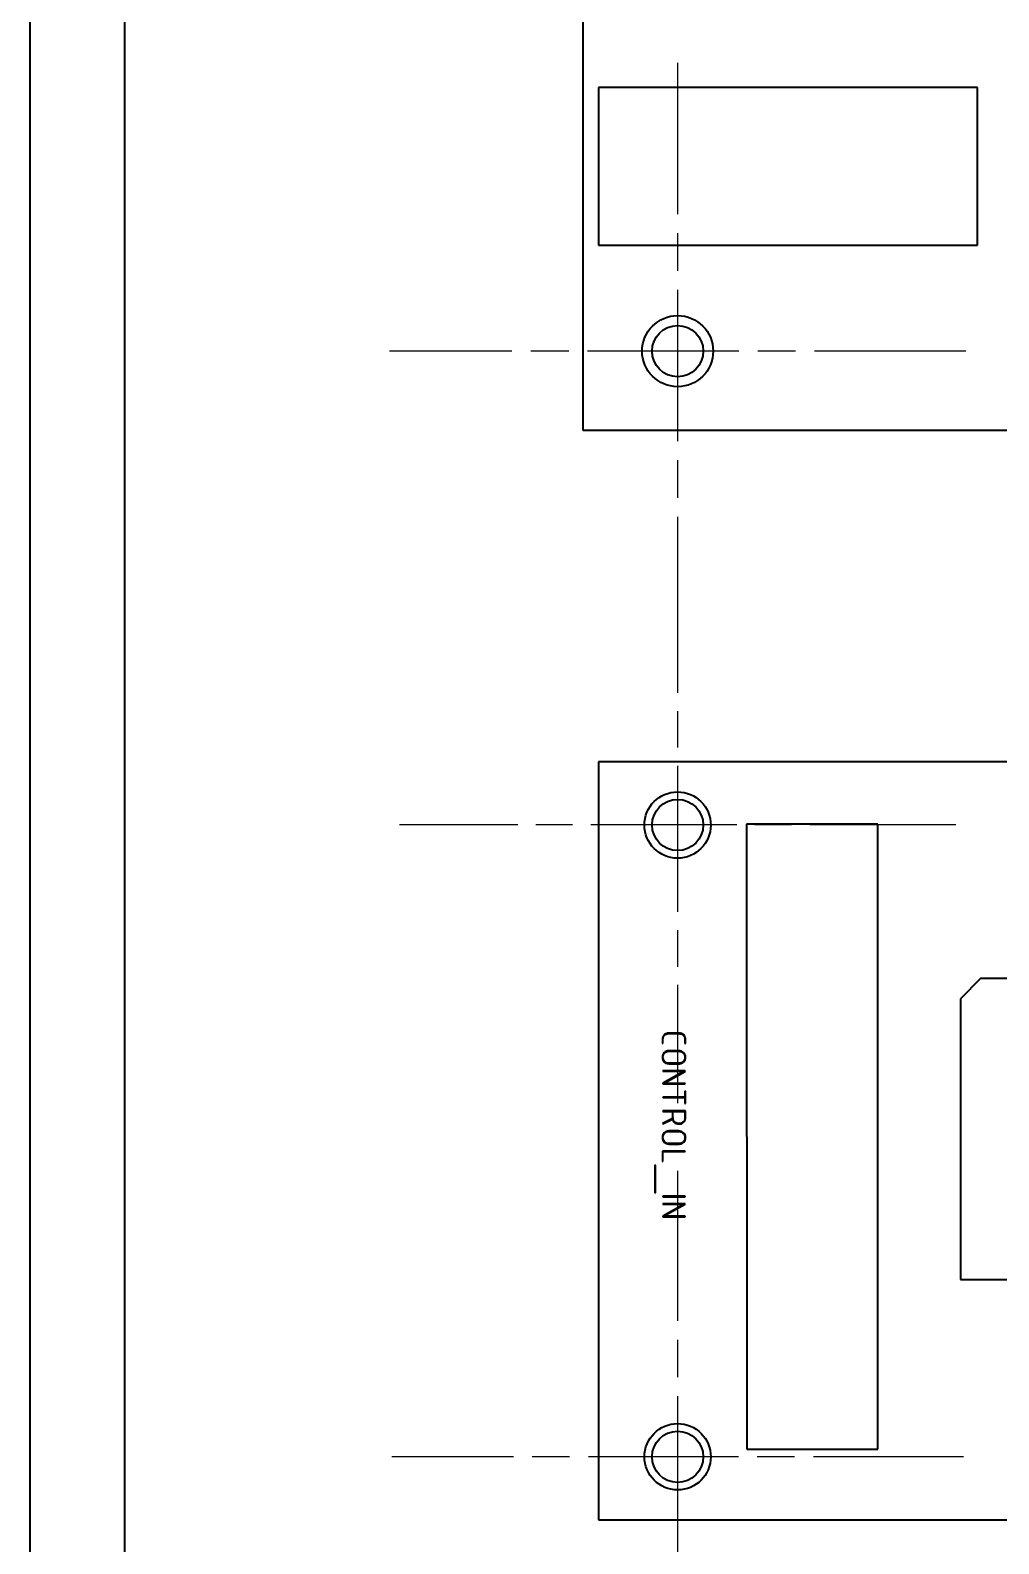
# Model space of a CAD drawing. Header units: millimetres. Extents: x 0 to 4752, y 0 to 3360.
# Drawn here: x 3683.1 to 3744.4, y 1060.3 to 1156.1 of the extents above; entities that cross this region are included whole.
import ezdxf

# ---------------------------------------------------------------- set-up
doc = ezdxf.new("R2010")
doc.units = ezdxf.units.MM
doc.header["$LTSCALE"] = 8
doc.linetypes.add('CHAIN', pattern=[0.3543, 0.2362, -0.0295, 0.0591, -0.0295])
doc.layers.add('가시적인 것(ISO)', color=3, linetype='Continuous', lineweight=40)
doc.layers.add('중심 표식(ISO)', color=1, linetype='Continuous', lineweight=25)

msp = doc.modelspace()

# ---------------------------------------------------------------- linework, layer by layer
at = {"layer": '가시적인 것(ISO)'}
for p, q in [((3683.087, 1005.832), (3683.087, 1345.182)), ((3689.087, 1005.832), (3689.087, 1345.182)), ((3718.087, 1272.832), (3718.087, 1130.832)), ((3719.087, 1152.532), (3719.087, 1142.532)), ((3743.087, 1152.532), (3719.087, 1152.532)), ((3743.087, 1142.532), (3743.087, 1152.532)), ((3719.087, 1142.532), (3743.087, 1142.532)), ((3718.087, 1130.832), (3794.087, 1130.832)), ((3838.078, 1109.82), (3719.087, 1109.82)), ((3719.087, 1109.82), (3719.087, 1061.831)), ((3728.455, 1105.892), (3728.479, 1066.323)), ((3736.774, 1105.892), (3728.455, 1105.892)), ((3736.774, 1071.598), (3736.774, 1105.892)), ((3743.265, 1096.106), (3741.995, 1094.836)), ((3761.045, 1096.106), (3743.265, 1096.106)), ((3741.995, 1094.836), (3741.995, 1077.056)), ((3724.173, 1092.653), (3723.539, 1092.653)), ((3723.539, 1092.621), (3724.173, 1092.621)), ((3723.127, 1092.241), (3723.127, 1092.001)), ((3723.127, 1092.001), (3723.156, 1092.001)), ((3723.156, 1092.001), (3723.156, 1092.241)), ((3723.538, 1091.509), (3724.173, 1091.509)), ((3724.173, 1091.541), (3723.539, 1091.541)), ((3724.554, 1092.241), (3724.554, 1092.001)), ((3724.554, 1092.001), (3724.587, 1092.001)), ((3724.587, 1092.001), (3724.587, 1092.241)), ((3724.173, 1090.746), (3723.538, 1090.746)), ((3723.539, 1090.715), (3724.173, 1090.715)), ((3724.57, 1090.271), (3723.141, 1090.271)), ((3723.141, 1090.271), (3723.141, 1090.238)), ((3723.141, 1090.238), (3724.508, 1090.238)), ((3724.508, 1090.238), (3723.141, 1089.479)), ((3723.141, 1089.479), (3723.141, 1089.445)), ((3723.202, 1089.475), (3724.57, 1090.235)), ((3724.57, 1089.475), (3723.202, 1089.475)), ((3724.57, 1090.235), (3724.57, 1090.271)), ((3724.57, 1089.445), (3724.57, 1089.475)), ((3723.141, 1089.445), (3724.57, 1089.445)), ((3724.554, 1088.602), (3723.141, 1088.602)), ((3723.141, 1088.602), (3723.141, 1088.57)), ((3723.141, 1088.57), (3724.554, 1088.57)), ((3724.587, 1088.983), (3724.554, 1088.983)), ((3724.554, 1088.983), (3724.554, 1088.602)), ((3724.554, 1088.57), (3724.554, 1088.19)), ((3724.587, 1088.19), (3724.587, 1088.983)), ((3723.141, 1087.73), (3723.141, 1087.698)), ((3724.587, 1087.73), (3723.141, 1087.73)), ((3723.141, 1087.698), (3723.761, 1087.698)), ((3723.761, 1087.698), (3723.761, 1087.337)), ((3723.793, 1087.337), (3723.793, 1087.698)), ((3723.793, 1087.698), (3724.554, 1087.698)), ((3724.554, 1088.19), (3724.587, 1088.19)), ((3724.554, 1087.698), (3724.554, 1087.337)), ((3724.587, 1087.337), (3724.587, 1087.73)), ((3723.766, 1087.245), (3723.136, 1086.933)), ((3723.136, 1086.933), (3723.148, 1086.904)), ((3723.148, 1086.904), (3723.773, 1087.212)), ((3723.538, 1086.427), (3724.173, 1086.427)), ((3724.173, 1085.664), (3723.538, 1085.664)), ((3724.173, 1086.46), (3723.539, 1086.46)), ((3723.539, 1085.634), (3724.173, 1085.634)), ((3724.57, 1085.189), (3723.127, 1085.189)), ((3723.127, 1085.189), (3723.127, 1084.537)), ((3723.156, 1084.537), (3723.156, 1085.157)), ((3723.156, 1085.157), (3724.57, 1085.157)), ((3724.57, 1085.157), (3724.57, 1085.189)), ((3722.683, 1084.299), (3722.65, 1084.299)), ((3722.65, 1084.299), (3722.65, 1082.551)), ((3722.683, 1082.551), (3722.683, 1084.299)), ((3723.127, 1084.537), (3723.156, 1084.537)), ((3722.65, 1082.551), (3722.683, 1082.551)), ((3724.57, 1082.33), (3723.141, 1082.33)), ((3723.141, 1082.33), (3723.141, 1082.298)), ((3723.141, 1082.298), (3724.57, 1082.298)), ((3724.57, 1081.855), (3723.141, 1081.855)), ((3723.141, 1081.855), (3723.141, 1081.823)), ((3723.141, 1081.823), (3724.508, 1081.823)), ((3724.508, 1081.823), (3723.141, 1081.063)), ((3723.202, 1081.06), (3724.57, 1081.819)), ((3724.57, 1082.298), (3724.57, 1082.33)), ((3724.57, 1081.819), (3724.57, 1081.855)), ((3723.141, 1081.063), (3723.141, 1081.029)), ((3723.141, 1081.029), (3724.57, 1081.029)), ((3724.57, 1081.06), (3723.202, 1081.06)), ((3724.57, 1081.029), (3724.57, 1081.06)), ((3741.995, 1077.056), (3761.045, 1077.056)), ((3736.771, 1066.323), (3736.774, 1071.598)), ((3728.479, 1066.323), (3736.771, 1066.323)), ((3719.087, 1061.831), (3838.078, 1061.831))]:
    msp.add_line(p, q, dxfattribs=at)
for centre, radius in [((3724.087, 1135.832), 2.25), ((3724.087, 1135.832), 1.621), ((3724.083, 1105.827), 2.1), ((3724.087, 1105.832), 1.621), ((3724.087, 1065.832), 2.1), ((3724.087, 1065.832), 1.621)]:
    msp.add_circle(centre, radius, dxfattribs=at)
for points, knots in [([(3723.235, 1092.544), (3723.217, 1092.526), (3723.201, 1092.506), (3723.174, 1092.463), (3723.163, 1092.439), (3723.135, 1092.359), (3723.127, 1092.3), (3723.127, 1092.241)], [-0.03302095, -0.03302095, -0.03302095, -0.03302095, -0.02542331, -0.02542331, -0.0176065, -0.0176065, 0, 0, 0, 0]), ([(3723.156, 1092.241), (3723.156, 1092.273), (3723.159, 1092.306), (3723.17, 1092.367), (3723.178, 1092.395), (3723.21, 1092.47), (3723.237, 1092.502), (3723.288, 1092.552), (3723.324, 1092.574), (3723.401, 1092.605), (3723.457, 1092.621), (3723.539, 1092.621)], [-0.08978038, -0.08978038, -0.08978038, -0.08978038, -0.07904303, -0.07904303, -0.06927571, -0.06927571, -0.05163889, -0.05163889, -0.02473338, -0.02473338, 0, 0, 0, 0]), ([(3723.539, 1092.653), (3723.473, 1092.653), (3723.406, 1092.644), (3723.304, 1092.601), (3723.267, 1092.576), (3723.235, 1092.544)], [-0.03341719, -0.03341719, -0.03341719, -0.03341719, -0.01357247, -0.01357247, 0, 0, 0, 0]), ([(3724.476, 1092.544), (3724.458, 1092.562), (3724.438, 1092.578), (3724.395, 1092.606), (3724.371, 1092.617), (3724.291, 1092.646), (3724.232, 1092.653), (3724.173, 1092.653)], [-0.03311139, -0.03311139, -0.03311139, -0.03311139, -0.02546641, -0.02546641, -0.01762469, -0.01762469, 0, 0, 0, 0]), ([(3724.173, 1092.621), (3724.207, 1092.621), (3724.242, 1092.618), (3724.305, 1092.606), (3724.335, 1092.598), (3724.399, 1092.569), (3724.432, 1092.547), (3724.489, 1092.488), (3724.51, 1092.453), (3724.547, 1092.359), (3724.554, 1092.3), (3724.554, 1092.241)], [-0.06151546, -0.06151546, -0.06151546, -0.06151546, -0.0512515, -0.0512515, -0.04211172, -0.04211172, -0.0301156, -0.0301156, -0.01755349, -0.01755349, 0, 0, 0, 0]), ([(3724.587, 1092.241), (3724.587, 1092.305), (3724.577, 1092.369), (3724.535, 1092.472), (3724.509, 1092.511), (3724.476, 1092.544)], [-0.03337181, -0.03337181, -0.03337181, -0.03337181, -0.01415617, -0.01415617, 0, 0, 0, 0]), ([(3723.246, 1091.422), (3723.208, 1091.383), (3723.178, 1091.339), (3723.136, 1091.237), (3723.127, 1091.184), (3723.127, 1091.129)], [-0.03283692, -0.03283692, -0.03283692, -0.03283692, -0.01646841, -0.01646841, 0, 0, 0, 0]), ([(3723.156, 1091.129), (3723.156, 1091.156), (3723.159, 1091.182), (3723.169, 1091.233), (3723.176, 1091.258), (3723.211, 1091.339), (3723.246, 1091.378), (3723.306, 1091.436), (3723.345, 1091.462), (3723.436, 1091.5), (3723.486, 1091.509), (3723.538, 1091.509)], [-0.04932253, -0.04932253, -0.04932253, -0.04932253, -0.04475, -0.04475, -0.04036522, -0.04036522, -0.02963523, -0.02963523, -0.01546977, -0.01546977, 0, 0, 0, 0]), ([(3723.539, 1091.541), (3723.484, 1091.541), (3723.43, 1091.532), (3723.329, 1091.491), (3723.285, 1091.46), (3723.246, 1091.422)], [-0.03285845, -0.03285845, -0.03285845, -0.03285845, -0.01631355, -0.01631355, 0, 0, 0, 0]), ([(3724.466, 1091.422), (3724.427, 1091.46), (3724.383, 1091.491), (3724.281, 1091.532), (3724.228, 1091.541), (3724.173, 1091.541)], [-0.03283692, -0.03283692, -0.03283692, -0.03283692, -0.01646841, -0.01646841, 0, 0, 0, 0]), ([(3724.173, 1091.509), (3724.2, 1091.509), (3724.226, 1091.506), (3724.278, 1091.496), (3724.303, 1091.489), (3724.379, 1091.455), (3724.42, 1091.422), (3724.482, 1091.357), (3724.508, 1091.319), (3724.546, 1091.229), (3724.554, 1091.18), (3724.554, 1091.129)], [-0.0539772, -0.0539772, -0.0539772, -0.0539772, -0.04796759, -0.04796759, -0.04219665, -0.04219665, -0.02926575, -0.02926575, -0.01519574, -0.01519574, 0, 0, 0, 0]), ([(3724.587, 1091.129), (3724.587, 1091.184), (3724.577, 1091.237), (3724.536, 1091.339), (3724.505, 1091.383), (3724.466, 1091.422)], [-0.03292747, -0.03292747, -0.03292747, -0.03292747, -0.016441, -0.016441, 0, 0, 0, 0]), ([(3723.127, 1091.129), (3723.127, 1091.074), (3723.136, 1091.021), (3723.178, 1090.919), (3723.208, 1090.875), (3723.246, 1090.836)], [-0.03283761, -0.03283761, -0.03283761, -0.03283761, -0.01636885, -0.01636885, 0, 0, 0, 0]), ([(3723.267, 1090.858), (3723.231, 1090.894), (3723.203, 1090.935), (3723.165, 1091.028), (3723.156, 1091.078), (3723.156, 1091.129)], [-0.03039414, -0.03039414, -0.03039414, -0.03039414, -0.01527698, -0.01527698, 0, 0, 0, 0]), ([(3723.246, 1090.836), (3723.266, 1090.816), (3723.287, 1090.799), (3723.331, 1090.768), (3723.355, 1090.756), (3723.43, 1090.724), (3723.484, 1090.715), (3723.539, 1090.715)], [-0.03280008, -0.03280008, -0.03280008, -0.03280008, -0.02454274, -0.02454274, -0.01656217, -0.01656217, 0, 0, 0, 0]), ([(3723.538, 1090.746), (3723.487, 1090.746), (3723.438, 1090.754), (3723.344, 1090.793), (3723.303, 1090.822), (3723.267, 1090.858)], [-0.03046337, -0.03046337, -0.03046337, -0.03046337, -0.0152447, -0.0152447, 0, 0, 0, 0]), ([(3724.554, 1091.129), (3724.554, 1091.102), (3724.552, 1091.076), (3724.542, 1091.024), (3724.534, 1091), (3724.498, 1090.918), (3724.462, 1090.877), (3724.401, 1090.819), (3724.362, 1090.792), (3724.272, 1090.754), (3724.223, 1090.746), (3724.173, 1090.746)], [-0.04971895, -0.04971895, -0.04971895, -0.04971895, -0.04501138, -0.04501138, -0.04047916, -0.04047916, -0.02928527, -0.02928527, -0.01505602, -0.01505602, 0, 0, 0, 0]), ([(3724.173, 1090.715), (3724.202, 1090.715), (3724.231, 1090.718), (3724.287, 1090.729), (3724.313, 1090.737), (3724.402, 1090.776), (3724.446, 1090.815), (3724.508, 1090.879), (3724.536, 1090.921), (3724.577, 1091.019), (3724.587, 1091.073), (3724.587, 1091.129)], [-0.05270241, -0.05270241, -0.05270241, -0.05270241, -0.04794553, -0.04794553, -0.04337965, -0.04337965, -0.03201564, -0.03201564, -0.01670061, -0.01670061, 0, 0, 0, 0]), ([(3723.761, 1087.337), (3723.761, 1087.321), (3723.761, 1087.305), (3723.763, 1087.275), (3723.764, 1087.26), (3723.766, 1087.245)], [-0.009214286, -0.009214286, -0.009214286, -0.009214286, -0.004529465, -0.004529465, 0, 0, 0, 0]), ([(3723.773, 1087.212), (3723.781, 1087.171), (3723.794, 1087.131), (3723.831, 1087.059), (3723.853, 1087.029), (3723.911, 1086.973), (3723.948, 1086.95), (3724.047, 1086.912), (3724.111, 1086.904), (3724.173, 1086.904)], [-0.05569969, -0.05569969, -0.05569969, -0.05569969, -0.0430861, -0.0430861, -0.03176173, -0.03176173, -0.01866327, -0.01866327, 0, 0, 0, 0]), ([(3723.861, 1087.078), (3723.837, 1087.113), (3723.821, 1087.152), (3723.798, 1087.239), (3723.793, 1087.288), (3723.793, 1087.337)], [-0.02719353, -0.02719353, -0.02719353, -0.02719353, -0.01447684, -0.01447684, 0, 0, 0, 0]), ([(3724.173, 1086.935), (3724.13, 1086.935), (3724.087, 1086.939), (3724.01, 1086.959), (3723.976, 1086.973), (3723.911, 1087.016), (3723.884, 1087.044), (3723.861, 1087.078)], [-0.03601194, -0.03601194, -0.03601194, -0.03601194, -0.02326185, -0.02326185, -0.01204655, -0.01204655, 0, 0, 0, 0]), ([(3724.483, 1087.078), (3724.466, 1087.052), (3724.445, 1087.03), (3724.398, 1086.991), (3724.372, 1086.976), (3724.29, 1086.943), (3724.231, 1086.935), (3724.173, 1086.935)], [-0.03571903, -0.03571903, -0.03571903, -0.03571903, -0.02656187, -0.02656187, -0.01740801, -0.01740801, 0, 0, 0, 0]), ([(3724.173, 1086.904), (3724.217, 1086.904), (3724.262, 1086.908), (3724.344, 1086.929), (3724.381, 1086.944), (3724.452, 1086.99), (3724.484, 1087.022), (3724.51, 1087.059)], [-0.03893432, -0.03893432, -0.03893432, -0.03893432, -0.0255614, -0.0255614, -0.0136553, -0.0136553, 0, 0, 0, 0]), ([(3724.554, 1087.337), (3724.554, 1087.288), (3724.549, 1087.24), (3724.525, 1087.152), (3724.508, 1087.113), (3724.483, 1087.078)], [-0.02736896, -0.02736896, -0.02736896, -0.02736896, -0.01292776, -0.01292776, 0, 0, 0, 0]), ([(3724.51, 1087.059), (3724.536, 1087.098), (3724.555, 1087.14), (3724.581, 1087.234), (3724.587, 1087.285), (3724.587, 1087.337)], [-0.02934785, -0.02934785, -0.02934785, -0.02934785, -0.01536479, -0.01536479, 0, 0, 0, 0]), ([(3723.246, 1086.34), (3723.208, 1086.302), (3723.178, 1086.257), (3723.136, 1086.156), (3723.127, 1086.102), (3723.127, 1086.047)], [-0.03283692, -0.03283692, -0.03283692, -0.03283692, -0.01646841, -0.01646841, 0, 0, 0, 0]), ([(3723.127, 1086.047), (3723.127, 1085.993), (3723.136, 1085.939), (3723.178, 1085.838), (3723.208, 1085.793), (3723.246, 1085.755)], [-0.03283761, -0.03283761, -0.03283761, -0.03283761, -0.01636885, -0.01636885, 0, 0, 0, 0]), ([(3723.156, 1086.047), (3723.156, 1086.074), (3723.159, 1086.101), (3723.169, 1086.152), (3723.176, 1086.176), (3723.211, 1086.257), (3723.246, 1086.297), (3723.306, 1086.355), (3723.345, 1086.381), (3723.436, 1086.419), (3723.486, 1086.427), (3723.538, 1086.427)], [-0.04932253, -0.04932253, -0.04932253, -0.04932253, -0.04475, -0.04475, -0.04036522, -0.04036522, -0.02963523, -0.02963523, -0.01546977, -0.01546977, 0, 0, 0, 0]), ([(3723.267, 1085.777), (3723.231, 1085.812), (3723.203, 1085.853), (3723.165, 1085.947), (3723.156, 1085.997), (3723.156, 1086.047)], [-0.03039414, -0.03039414, -0.03039414, -0.03039414, -0.01527698, -0.01527698, 0, 0, 0, 0]), ([(3723.539, 1086.46), (3723.484, 1086.46), (3723.43, 1086.451), (3723.329, 1086.409), (3723.285, 1086.379), (3723.246, 1086.34)], [-0.03285845, -0.03285845, -0.03285845, -0.03285845, -0.01631355, -0.01631355, 0, 0, 0, 0]), ([(3723.246, 1085.755), (3723.266, 1085.735), (3723.287, 1085.717), (3723.331, 1085.687), (3723.355, 1085.674), (3723.43, 1085.643), (3723.484, 1085.634), (3723.539, 1085.634)], [-0.03280008, -0.03280008, -0.03280008, -0.03280008, -0.02454274, -0.02454274, -0.01656217, -0.01656217, 0, 0, 0, 0]), ([(3723.538, 1085.664), (3723.487, 1085.664), (3723.438, 1085.673), (3723.344, 1085.712), (3723.303, 1085.741), (3723.267, 1085.777)], [-0.03046337, -0.03046337, -0.03046337, -0.03046337, -0.0152447, -0.0152447, 0, 0, 0, 0]), ([(3724.466, 1086.34), (3724.427, 1086.379), (3724.383, 1086.409), (3724.281, 1086.45), (3724.228, 1086.46), (3724.173, 1086.46)], [-0.03283692, -0.03283692, -0.03283692, -0.03283692, -0.01646841, -0.01646841, 0, 0, 0, 0]), ([(3724.173, 1086.427), (3724.2, 1086.427), (3724.226, 1086.425), (3724.278, 1086.415), (3724.303, 1086.407), (3724.379, 1086.374), (3724.42, 1086.341), (3724.482, 1086.276), (3724.508, 1086.238), (3724.546, 1086.147), (3724.554, 1086.098), (3724.554, 1086.047)], [-0.0539772, -0.0539772, -0.0539772, -0.0539772, -0.04796759, -0.04796759, -0.04219665, -0.04219665, -0.02926575, -0.02926575, -0.01519574, -0.01519574, 0, 0, 0, 0]), ([(3724.554, 1086.047), (3724.554, 1086.021), (3724.552, 1085.994), (3724.542, 1085.943), (3724.534, 1085.918), (3724.498, 1085.836), (3724.462, 1085.796), (3724.401, 1085.737), (3724.362, 1085.71), (3724.272, 1085.673), (3724.223, 1085.664), (3724.173, 1085.664)], [-0.04971895, -0.04971895, -0.04971895, -0.04971895, -0.04501138, -0.04501138, -0.04047916, -0.04047916, -0.02928527, -0.02928527, -0.01505602, -0.01505602, 0, 0, 0, 0]), ([(3724.173, 1085.634), (3724.202, 1085.634), (3724.231, 1085.636), (3724.287, 1085.647), (3724.313, 1085.655), (3724.402, 1085.694), (3724.446, 1085.733), (3724.508, 1085.797), (3724.536, 1085.839), (3724.577, 1085.938), (3724.587, 1085.992), (3724.587, 1086.047)], [-0.05270241, -0.05270241, -0.05270241, -0.05270241, -0.04794553, -0.04794553, -0.04337965, -0.04337965, -0.03201564, -0.03201564, -0.01670061, -0.01670061, 0, 0, 0, 0]), ([(3724.587, 1086.047), (3724.587, 1086.102), (3724.577, 1086.156), (3724.536, 1086.257), (3724.505, 1086.302), (3724.466, 1086.34)], [-0.03292747, -0.03292747, -0.03292747, -0.03292747, -0.016441, -0.016441, 0, 0, 0, 0])]:
    msp.add_open_spline(points, degree=3, knots=knots, dxfattribs=at)
at = {"layer": '중심 표식(ISO)', "linetype": 'CHAIN', "ltscale": 5.069784}
for p, q in [((3724.087, 1154.082), (3724.087, 1117.582)), ((3742.337, 1135.832), (3705.837, 1135.832))]:
    msp.add_line(p, q, dxfattribs=at)
at = {"layer": '중심 표식(ISO)', "linetype": 'CHAIN', "ltscale": 4.895046}
for p, q in [((3724.087, 1123.453), (3724.087, 1088.211)), ((3741.708, 1105.832), (3706.466, 1105.832))]:
    msp.add_line(p, q, dxfattribs=at)
at = {"layer": '중심 표식(ISO)', "linetype": 'CHAIN', "ltscale": 5.028113}
for p, q in [((3724.087, 1083.932), (3724.087, 1047.732)), ((3724.083, 1068.927), (3724.083, 1032.727)), ((3742.187, 1065.832), (3705.987, 1065.832))]:
    msp.add_line(p, q, dxfattribs=at)

doc.saveas('drawing.dxf')
